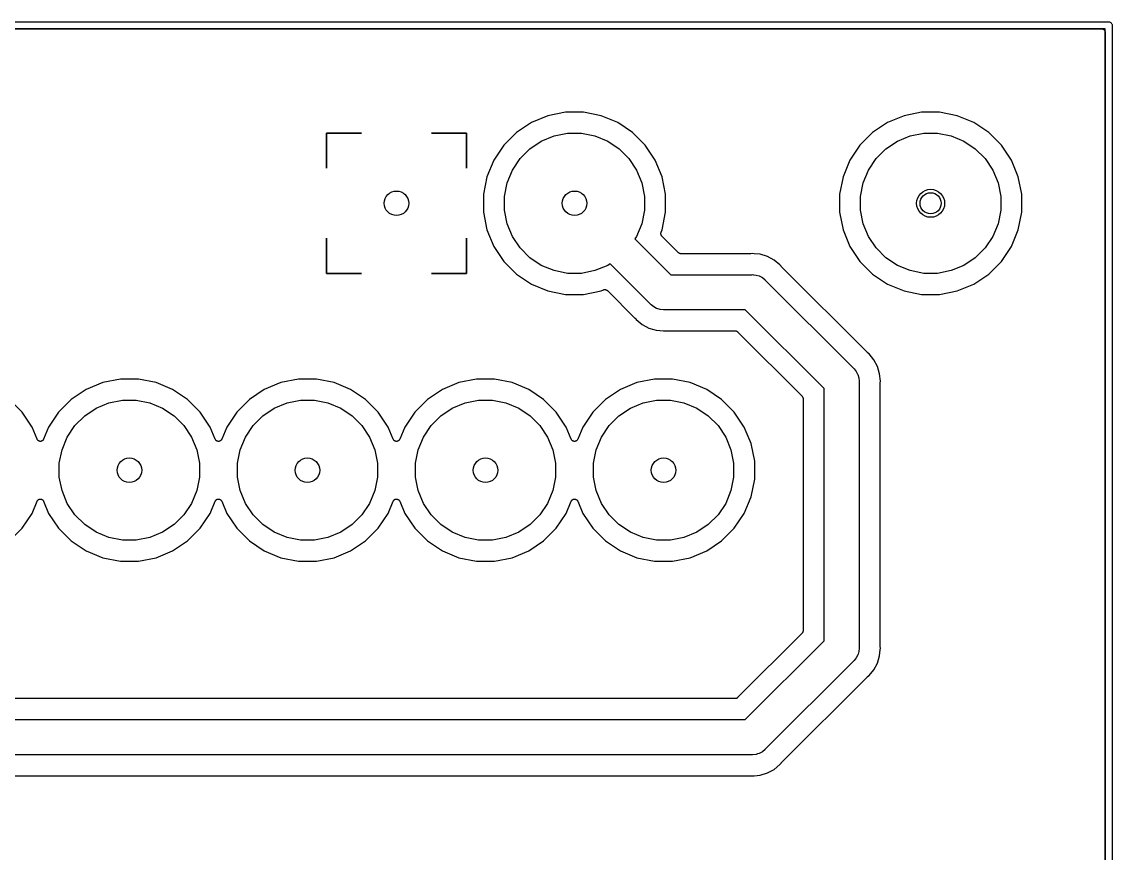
# Model space of a CAD drawing. Extents: x 4.15 to 7.3, y -3.55 to -2.25.
# Drawn here: x 6.69 to 7.302, y -2.715 to -2.248 of the extents above; entities that cross this region are included whole.
import ezdxf

# ---------------------------------------------------------------- set-up
doc = ezdxf.new("R2010")
doc.units = 0
doc.header["$MEASUREMENT"] = 0
doc.layers.add('BLACK', color=7, linetype='CONTINUOUS')

msp = doc.modelspace()

# ---------------------------------------------------------------- linework, layer by layer
at = {"layer": 'BLACK', "linetype": 'CONTINUOUS'}
for p, q in [((4.1501, -2.24803), (7.2999, -2.24803)), ((7.29803, -2.25197), (4.15197, -2.25197)), ((4.15394, -2.25197), (7.29606, -2.25197)), ((7.29606, -2.25197), (7.29608, -2.25197)), ((7.29608, -2.25197), (7.29608, -2.25197)), ((7.29608, -2.25197), (7.29608, -2.25197)), ((7.29608, -2.25197), (7.29609, -2.25197)), ((7.29609, -2.25197), (7.29627, -2.25199)), ((7.29627, -2.25199), (7.29646, -2.25201)), ((7.29646, -2.25201), (7.29647, -2.25201)), ((7.29647, -2.25201), (7.29647, -2.25201)), ((7.29647, -2.25201), (7.29665, -2.25207)), ((7.29665, -2.25207), (7.29683, -2.25212)), ((7.29683, -2.25212), (7.29683, -2.25213)), ((7.29683, -2.25213), (7.29684, -2.25213)), ((7.29684, -2.25213), (7.297, -2.25222)), ((7.297, -2.25222), (7.29716, -2.25231)), ((7.29716, -2.25231), (7.29717, -2.25231)), ((7.29717, -2.25231), (7.29718, -2.25231)), ((7.29718, -2.25231), (7.29732, -2.25243)), ((7.29732, -2.25243), (7.29746, -2.25255)), ((7.29746, -2.25255), (7.29746, -2.25256)), ((7.29746, -2.25256), (7.29747, -2.25256)), ((7.29747, -2.25256), (7.29758, -2.2527)), ((7.29758, -2.2527), (7.2977, -2.25285)), ((7.2977, -2.25285), (7.29771, -2.25285)), ((7.29771, -2.25285), (7.29771, -2.25286)), ((7.29771, -2.25286), (7.2978, -2.25302)), ((7.2978, -2.25302), (7.29788, -2.25319)), ((7.29788, -2.25319), (7.29788, -2.25319)), ((7.29788, -2.25319), (7.29789, -2.2532)), ((7.29789, -2.2532), (7.29794, -2.25338)), ((7.29794, -2.25338), (7.29799, -2.25355)), ((7.29799, -2.25355), (7.29799, -2.25356)), ((7.29799, -2.25356), (7.298, -2.25357)), ((7.298, -2.25357), (7.29801, -2.25375)), ((7.29803, -3.54803), (7.29803, -2.25197)), ((7.2999, -2.24803), (7.3, -2.24802)), ((7.3, -2.24802), (7.3001, -2.24803)), ((7.3001, -2.24803), (7.30039, -2.24806)), ((7.30039, -2.24806), (7.30076, -2.24817)), ((7.30076, -2.24817), (7.3011, -2.24836)), ((7.3011, -2.24836), (7.3014, -2.2486)), ((7.3014, -2.2486), (7.30164, -2.2489)), ((7.30164, -2.2489), (7.30183, -2.24924)), ((7.30183, -2.24924), (7.30194, -2.24961)), ((7.30194, -2.24961), (7.30198, -2.25)), ((7.30198, -2.25), (7.30197, -2.2501)), ((7.30197, -2.2501), (7.30197, -3.5499)), ((7.29801, -2.25375), (7.29803, -2.25394)), ((7.29803, -2.25394), (7.29803, -3.54606)), ((6.98507, -2.30079), (6.97576, -2.30464)), ((6.99496, -2.29882), (6.98507, -2.30079)), ((7.00504, -2.29882), (6.99496, -2.29882)), ((7.01493, -2.30079), (7.00504, -2.29882)), ((7.02424, -2.30464), (7.01493, -2.30079)), ((7.18507, -2.30079), (7.17576, -2.30464)), ((7.19496, -2.29882), (7.18507, -2.30079)), ((7.20504, -2.29882), (7.19496, -2.29882)), ((7.21493, -2.30079), (7.20504, -2.29882)), ((7.22424, -2.30464), (7.21493, -2.30079)), ((6.97576, -2.30464), (6.96737, -2.31025)), ((7.03263, -2.31025), (7.02424, -2.30464)), ((7.17576, -2.30464), (7.16737, -2.31025)), ((7.23263, -2.31025), (7.22424, -2.30464)), ((6.86063, -2.31063), (6.86062, -2.31073)), ((6.86062, -2.31073), (6.86063, -2.33031)), ((6.86073, -2.31062), (6.86063, -2.31063)), ((6.86063, -2.31063), (6.86063, -2.31063)), ((6.86063, -2.31063), (6.86063, -2.31063)), ((6.86063, -2.31063), (6.86063, -2.31063)), ((6.86063, -2.33031), (6.86063, -2.31063)), ((6.86063, -2.31063), (6.88031, -2.31063)), ((6.88031, -2.31063), (6.86073, -2.31062)), ((6.88031, -2.31063), (6.88031, -2.31063)), ((6.93927, -2.31062), (6.91969, -2.31063)), ((6.91969, -2.31063), (6.91969, -2.31063)), ((6.91969, -2.31063), (6.93937, -2.31063)), ((6.93937, -2.31063), (6.93927, -2.31062)), ((6.93937, -2.31063), (6.93937, -2.33031)), ((6.93938, -2.31073), (6.93937, -2.31063)), ((6.93937, -2.31063), (6.93937, -2.31063)), ((6.93937, -2.31063), (6.93937, -2.31063)), ((6.93937, -2.33031), (6.93938, -2.31073)), ((6.96737, -2.31025), (6.96025, -2.31737)), ((6.98135, -2.31511), (6.98852, -2.31214)), ((6.98852, -2.31214), (6.99612, -2.31063)), ((6.99612, -2.31063), (7.00388, -2.31063)), ((7.00388, -2.31063), (7.01148, -2.31214)), ((7.01148, -2.31214), (7.01865, -2.31511)), ((7.03975, -2.31737), (7.03263, -2.31025)), ((7.16737, -2.31025), (7.16025, -2.31737)), ((7.18135, -2.31511), (7.18852, -2.31214)), ((7.18852, -2.31214), (7.19612, -2.31063)), ((7.19612, -2.31063), (7.20388, -2.31063)), ((7.20388, -2.31063), (7.21148, -2.31214)), ((7.21148, -2.31214), (7.21865, -2.31511)), ((7.23975, -2.31737), (7.23263, -2.31025)), ((6.96025, -2.31737), (6.95464, -2.32576)), ((6.96942, -2.3249), (6.9749, -2.31942)), ((6.9749, -2.31942), (6.98135, -2.31511)), ((7.01865, -2.31511), (7.0251, -2.31942)), ((7.0251, -2.31942), (7.03058, -2.3249)), ((7.04536, -2.32576), (7.03975, -2.31737)), ((7.16025, -2.31737), (7.15464, -2.32576)), ((7.16942, -2.3249), (7.1749, -2.31942)), ((7.1749, -2.31942), (7.18135, -2.31511)), ((7.21865, -2.31511), (7.2251, -2.31942)), ((7.2251, -2.31942), (7.23058, -2.3249)), ((7.24536, -2.32576), (7.23975, -2.31737)), ((6.95464, -2.32576), (6.95079, -2.33507)), ((6.96511, -2.33135), (6.96942, -2.3249)), ((7.03058, -2.3249), (7.03489, -2.33135)), ((7.04921, -2.33507), (7.04536, -2.32576)), ((7.15464, -2.32576), (7.15079, -2.33507)), ((7.16511, -2.33135), (7.16942, -2.3249)), ((7.23058, -2.3249), (7.23489, -2.33135)), ((7.24921, -2.33507), (7.24536, -2.32576)), ((6.86063, -2.33031), (6.86063, -2.33031)), ((6.93937, -2.33031), (6.93937, -2.33031)), ((6.96214, -2.33852), (6.96511, -2.33135)), ((7.03489, -2.33135), (7.03786, -2.33852)), ((7.16214, -2.33852), (7.16511, -2.33135)), ((7.23489, -2.33135), (7.23786, -2.33852)), ((6.95079, -2.33507), (6.94882, -2.34496)), ((6.96063, -2.34612), (6.96214, -2.33852)), ((7.03786, -2.33852), (7.03937, -2.34612)), ((7.05118, -2.34496), (7.04921, -2.33507)), ((7.15079, -2.33507), (7.14882, -2.34496)), ((7.16063, -2.34612), (7.16214, -2.33852)), ((7.23786, -2.33852), (7.23937, -2.34612)), ((7.25118, -2.34496), (7.24921, -2.33507)), ((6.94882, -2.34496), (6.94882, -2.35504)), ((7.05118, -2.35504), (7.05118, -2.34496)), ((7.14882, -2.34496), (7.14882, -2.35504)), ((7.25118, -2.35504), (7.25118, -2.34496)), ((6.96063, -2.35388), (6.96063, -2.34612)), ((7.03937, -2.34612), (7.03937, -2.35388)), ((7.16063, -2.35388), (7.16063, -2.34612)), ((7.23937, -2.34612), (7.23937, -2.35388)), ((6.94882, -2.35504), (6.95079, -2.36493)), ((6.96214, -2.36148), (6.96063, -2.35388)), ((7.03937, -2.35388), (7.03786, -2.36148)), ((7.04921, -2.36493), (7.05118, -2.35504)), ((7.14882, -2.35504), (7.15079, -2.36493)), ((7.16214, -2.36148), (7.16063, -2.35388)), ((7.23937, -2.35388), (7.23786, -2.36148)), ((7.24921, -2.36493), (7.25118, -2.35504)), ((6.96511, -2.36865), (6.96214, -2.36148)), ((7.03786, -2.36148), (7.03489, -2.36865)), ((7.16511, -2.36865), (7.16214, -2.36148)), ((7.23786, -2.36148), (7.23489, -2.36865)), ((6.86063, -2.36969), (6.86062, -2.38927)), ((6.86063, -2.38937), (6.86063, -2.36969)), ((6.86063, -2.36969), (6.86063, -2.36969)), ((6.93937, -2.36969), (6.93937, -2.38937)), ((6.93938, -2.38927), (6.93937, -2.36969)), ((6.93937, -2.36969), (6.93937, -2.36969)), ((6.95079, -2.36493), (6.95464, -2.37424)), ((6.96942, -2.3751), (6.96511, -2.36865)), ((7.03489, -2.36865), (7.03396, -2.37004)), ((7.03396, -2.37004), (7.05408, -2.39016)), ((7.04849, -2.36705), (7.0485, -2.36704)), ((7.04851, -2.36724), (7.04849, -2.36705)), ((7.0485, -2.36704), (7.04851, -2.36686)), ((7.0485, -2.36704), (7.0485, -2.36704)), ((7.04851, -2.36686), (7.04853, -2.36667)), ((7.04853, -2.36742), (7.04851, -2.36724)), ((7.04853, -2.36667), (7.04854, -2.36666)), ((7.04853, -2.36743), (7.04853, -2.36742)), ((7.04853, -2.36744), (7.04853, -2.36743)), ((7.04858, -2.36761), (7.04853, -2.36744)), ((7.04854, -2.36665), (7.04859, -2.36648)), ((7.04854, -2.36666), (7.04854, -2.36665)), ((7.04864, -2.36779), (7.04858, -2.36761)), ((7.04859, -2.36648), (7.04864, -2.3663)), ((7.04864, -2.3663), (7.04921, -2.36493)), ((7.04864, -2.3678), (7.04864, -2.36779)), ((7.04873, -2.36797), (7.04864, -2.3678)), ((7.04864, -2.3678), (7.04864, -2.3678)), ((7.04881, -2.36813), (7.04873, -2.36797)), ((7.04882, -2.36814), (7.04881, -2.36813)), ((7.04894, -2.36829), (7.04882, -2.36814)), ((7.04882, -2.36814), (7.04882, -2.36814)), ((7.04905, -2.36843), (7.04894, -2.36829)), ((7.04906, -2.36844), (7.04905, -2.36843)), ((7.04907, -2.36845), (7.04906, -2.36844)), ((7.04906, -2.36844), (7.04906, -2.36844)), ((7.04906, -2.36844), (7.04906, -2.36844)), ((7.05839, -2.37777), (7.04907, -2.36845)), ((7.15079, -2.36493), (7.15464, -2.37424)), ((7.16942, -2.3751), (7.16511, -2.36865)), ((7.23489, -2.36865), (7.23058, -2.3751)), ((7.24536, -2.37424), (7.24921, -2.36493)), ((6.95464, -2.37424), (6.96025, -2.38263)), ((6.9749, -2.38058), (6.96942, -2.3751)), ((7.15464, -2.37424), (7.16025, -2.38263)), ((7.1749, -2.38058), (7.16942, -2.3751)), ((7.23058, -2.3751), (7.2251, -2.38058)), ((7.23975, -2.38263), (7.24536, -2.37424)), ((6.98135, -2.38489), (6.9749, -2.38058)), ((7.05853, -2.37789), (7.05839, -2.37777)), ((7.05867, -2.378), (7.05853, -2.37789)), ((7.05868, -2.37801), (7.05867, -2.378)), ((7.05869, -2.37801), (7.05868, -2.37801)), ((7.05885, -2.3781), (7.05869, -2.37801)), ((7.05901, -2.37819), (7.05885, -2.3781)), ((7.05902, -2.37819), (7.05901, -2.37819)), ((7.05903, -2.3782), (7.05902, -2.37819)), ((7.0592, -2.37825), (7.05903, -2.3782)), ((7.05938, -2.3783), (7.0592, -2.37825)), ((7.05939, -2.3783), (7.05938, -2.3783)), ((7.0594, -2.37831), (7.05939, -2.3783)), ((7.05958, -2.37833), (7.0594, -2.37831)), ((7.05976, -2.37835), (7.05958, -2.37833)), ((7.05978, -2.37835), (7.05976, -2.37835)), ((7.09884, -2.37835), (7.05978, -2.37835)), ((7.05978, -2.37835), (7.05978, -2.37835)), ((7.05978, -2.37835), (7.05978, -2.37835)), ((7.05978, -2.37835), (7.05978, -2.37835)), ((7.09892, -2.37834), (7.09884, -2.37835)), ((7.09901, -2.37834), (7.09892, -2.37834)), ((7.09903, -2.37834), (7.09901, -2.37834)), ((7.1, -2.37824), (7.09903, -2.37834)), ((7.10097, -2.37834), (7.1, -2.37824)), ((7.10424, -2.37866), (7.10097, -2.37834)), ((7.10833, -2.3799), (7.10424, -2.37866)), ((7.11209, -2.38191), (7.10833, -2.3799)), ((7.11539, -2.38461), (7.11209, -2.38191)), ((7.18135, -2.38489), (7.1749, -2.38058)), ((7.2251, -2.38058), (7.21865, -2.38489)), ((6.96025, -2.38263), (6.96737, -2.38975)), ((6.98852, -2.38786), (6.98135, -2.38489)), ((6.99612, -2.38937), (6.98852, -2.38786)), ((7.01148, -2.38786), (7.00388, -2.38937)), ((7.01865, -2.38489), (7.01148, -2.38786)), ((7.02004, -2.38396), (7.01865, -2.38489)), ((7.0427, -2.40662), (7.02004, -2.38396)), ((7.116, -2.38537), (7.11539, -2.38461)), ((7.11606, -2.38543), (7.116, -2.38537)), ((7.11611, -2.38549), (7.11606, -2.38543)), ((7.11613, -2.38551), (7.11611, -2.38549)), ((7.16449, -2.43387), (7.11613, -2.38551)), ((7.16025, -2.38263), (7.16737, -2.38975)), ((7.18852, -2.38786), (7.18135, -2.38489)), ((7.19612, -2.38937), (7.18852, -2.38786)), ((7.21148, -2.38786), (7.20388, -2.38937)), ((7.21865, -2.38489), (7.21148, -2.38786)), ((7.23263, -2.38975), (7.23975, -2.38263)), ((6.86062, -2.38927), (6.86063, -2.38937)), ((6.86063, -2.38937), (6.86063, -2.38937)), ((6.86063, -2.38937), (6.86063, -2.38937)), ((6.86063, -2.38937), (6.86063, -2.38937)), ((6.86063, -2.38937), (6.86073, -2.38938)), ((6.88031, -2.38937), (6.86063, -2.38937)), ((6.86073, -2.38938), (6.88031, -2.38937)), ((6.88031, -2.38937), (6.88031, -2.38937)), ((6.93937, -2.38937), (6.91969, -2.38937)), ((6.91969, -2.38937), (6.91969, -2.38937)), ((6.91969, -2.38937), (6.93927, -2.38938)), ((6.93927, -2.38938), (6.93937, -2.38937)), ((6.93937, -2.38937), (6.93938, -2.38927)), ((6.93937, -2.38937), (6.93937, -2.38937)), ((6.93937, -2.38937), (6.93937, -2.38937)), ((6.93937, -2.38937), (6.93937, -2.38937)), ((6.93937, -2.38937), (6.93937, -2.38937)), ((6.96737, -2.38975), (6.97576, -2.39536)), ((7.00388, -2.38937), (6.99612, -2.38937)), ((7.05408, -2.39016), (7.09952, -2.39016)), ((7.09952, -2.39016), (7.1, -2.39011)), ((7.1, -2.39011), (7.10048, -2.39016)), ((7.10048, -2.39016), (7.10193, -2.3903)), ((7.10193, -2.3903), (7.10378, -2.39086)), ((7.10378, -2.39086), (7.10549, -2.39178)), ((7.10549, -2.39178), (7.10699, -2.39301)), ((7.10699, -2.39301), (7.1073, -2.39338)), ((7.1073, -2.39338), (7.15662, -2.4427)), ((7.16737, -2.38975), (7.17576, -2.39536)), ((7.20388, -2.38937), (7.19612, -2.38937)), ((7.22424, -2.39536), (7.23263, -2.38975)), ((6.97576, -2.39536), (6.98507, -2.39921)), ((6.98507, -2.39921), (6.99496, -2.40118)), ((7.00504, -2.40118), (7.01493, -2.39921)), ((7.01493, -2.39921), (7.0163, -2.39864)), ((7.0163, -2.39864), (7.01631, -2.39864)), ((7.01631, -2.39864), (7.01633, -2.39863)), ((7.01631, -2.39864), (7.01631, -2.39864)), ((7.01631, -2.39864), (7.01631, -2.39864)), ((7.01633, -2.39863), (7.0165, -2.39858)), ((7.0165, -2.39858), (7.01668, -2.39853)), ((7.01668, -2.39853), (7.01669, -2.39853)), ((7.01669, -2.39853), (7.0167, -2.39853)), ((7.0167, -2.39853), (7.01688, -2.39851)), ((7.01688, -2.39851), (7.01706, -2.3985)), ((7.01706, -2.3985), (7.01707, -2.3985)), ((7.01707, -2.3985), (7.01708, -2.3985)), ((7.01708, -2.3985), (7.01726, -2.39852)), ((7.01726, -2.39852), (7.01745, -2.39853)), ((7.01745, -2.39853), (7.01745, -2.39854)), ((7.01745, -2.39854), (7.01746, -2.39854)), ((7.01746, -2.39854), (7.01764, -2.39859)), ((7.01764, -2.39859), (7.01781, -2.39865)), ((7.01781, -2.39865), (7.01782, -2.39865)), ((7.01782, -2.39865), (7.01783, -2.39865)), ((7.01783, -2.39865), (7.01799, -2.39874)), ((7.01799, -2.39874), (7.01815, -2.39883)), ((7.01815, -2.39883), (7.01816, -2.39883)), ((7.01816, -2.39883), (7.01817, -2.39884)), ((7.01817, -2.39884), (7.01831, -2.39895)), ((7.01831, -2.39895), (7.01845, -2.39907)), ((7.01845, -2.39907), (7.03387, -2.41449)), ((7.17576, -2.39536), (7.18507, -2.39921)), ((7.18507, -2.39921), (7.19496, -2.40118)), ((7.20504, -2.40118), (7.21493, -2.39921)), ((7.21493, -2.39921), (7.22424, -2.39536)), ((6.99496, -2.40118), (7.00504, -2.40118)), ((7.04301, -2.40699), (7.0427, -2.40662)), ((7.19496, -2.40118), (7.20504, -2.40118)), ((7.04451, -2.40822), (7.04301, -2.40699)), ((7.04604, -2.40905), (7.04451, -2.40822)), ((7.04622, -2.40914), (7.04604, -2.40905)), ((7.04807, -2.4097), (7.04622, -2.40914)), ((7.05, -2.40989), (7.04807, -2.4097)), ((7.05048, -2.40984), (7.05, -2.40989)), ((7.09592, -2.40984), (7.05048, -2.40984)), ((7.14016, -2.45408), (7.09592, -2.40984)), ((7.03387, -2.41449), (7.03389, -2.41451)), ((7.03389, -2.41451), (7.03394, -2.41458)), ((7.03394, -2.41458), (7.034, -2.41463)), ((7.034, -2.41463), (7.03461, -2.41539)), ((7.03461, -2.41539), (7.03791, -2.41809)), ((7.03791, -2.41809), (7.04167, -2.4201)), ((7.04167, -2.4201), (7.04459, -2.42099)), ((7.04459, -2.42099), (7.04576, -2.42134)), ((7.04576, -2.42134), (7.05, -2.42176)), ((7.05, -2.42176), (7.05097, -2.42166)), ((7.05097, -2.42166), (7.05099, -2.42166)), ((7.05099, -2.42166), (7.05108, -2.42166)), ((7.05108, -2.42166), (7.05116, -2.42165)), ((7.05116, -2.42165), (7.09022, -2.42165)), ((7.09022, -2.42165), (7.09022, -2.42165)), ((7.09022, -2.42165), (7.09022, -2.42165)), ((7.09022, -2.42165), (7.09022, -2.42165)), ((7.09022, -2.42165), (7.09024, -2.42165)), ((7.09024, -2.42165), (7.09042, -2.42167)), ((7.09042, -2.42167), (7.0906, -2.42169)), ((7.0906, -2.42169), (7.09061, -2.4217)), ((7.09061, -2.4217), (7.09062, -2.4217)), ((7.09062, -2.4217), (7.0908, -2.42175)), ((7.0908, -2.42175), (7.09097, -2.4218)), ((7.09097, -2.4218), (7.09098, -2.42181)), ((7.09098, -2.42181), (7.09099, -2.42181)), ((7.09099, -2.42181), (7.09115, -2.4219)), ((7.09115, -2.4219), (7.09131, -2.42199)), ((7.09131, -2.42199), (7.09132, -2.42199)), ((7.09132, -2.42199), (7.09133, -2.422)), ((7.09133, -2.422), (7.09147, -2.42211)), ((7.09147, -2.42211), (7.09161, -2.42223)), ((7.09161, -2.42223), (7.12777, -2.45839)), ((7.16456, -2.43392), (7.16449, -2.43387)), ((7.16461, -2.43398), (7.16456, -2.43392)), ((7.16463, -2.434), (7.16461, -2.43398)), ((7.16539, -2.43461), (7.16463, -2.434)), ((7.16809, -2.43791), (7.16539, -2.43461)), ((7.15662, -2.4427), (7.15699, -2.44301)), ((7.15699, -2.44301), (7.15822, -2.44451)), ((7.1701, -2.44167), (7.16809, -2.43791)), ((7.17134, -2.44576), (7.1701, -2.44167)), ((6.74496, -2.44882), (6.73507, -2.45079)), ((6.75504, -2.44882), (6.74496, -2.44882)), ((6.76493, -2.45079), (6.75504, -2.44882)), ((6.84496, -2.44882), (6.83507, -2.45079)), ((6.85504, -2.44882), (6.84496, -2.44882)), ((6.86493, -2.45079), (6.85504, -2.44882)), ((6.94496, -2.44882), (6.93507, -2.45079)), ((6.95504, -2.44882), (6.94496, -2.44882)), ((6.96493, -2.45079), (6.95504, -2.44882)), ((7.04496, -2.44882), (7.03507, -2.45079)), ((7.05504, -2.44882), (7.04496, -2.44882)), ((7.06493, -2.45079), (7.05504, -2.44882)), ((7.15822, -2.44451), (7.15899, -2.44594)), ((7.15899, -2.44594), (7.15914, -2.44622)), ((7.15914, -2.44622), (7.1597, -2.44807)), ((7.1597, -2.44807), (7.15989, -2.45)), ((7.17176, -2.45), (7.17134, -2.44576)), ((6.72576, -2.45464), (6.71737, -2.46025)), ((6.73507, -2.45079), (6.72576, -2.45464)), ((6.77424, -2.45464), (6.76493, -2.45079)), ((6.78263, -2.46025), (6.77424, -2.45464)), ((6.82576, -2.45464), (6.81737, -2.46025)), ((6.83507, -2.45079), (6.82576, -2.45464)), ((6.87424, -2.45464), (6.86493, -2.45079)), ((6.88263, -2.46025), (6.87424, -2.45464)), ((6.92576, -2.45464), (6.91737, -2.46025)), ((6.93507, -2.45079), (6.92576, -2.45464)), ((6.97424, -2.45464), (6.96493, -2.45079)), ((6.98263, -2.46025), (6.97424, -2.45464)), ((7.02576, -2.45464), (7.01737, -2.46025)), ((7.03507, -2.45079), (7.02576, -2.45464)), ((7.07424, -2.45464), (7.06493, -2.45079)), ((7.08263, -2.46025), (7.07424, -2.45464)), ((7.14016, -2.54952), (7.14016, -2.45408)), ((7.15989, -2.45), (7.15984, -2.45048)), ((7.15984, -2.45048), (7.15984, -2.59952)), ((7.17165, -2.45113), (7.17166, -2.45105)), ((7.17165, -2.45116), (7.17165, -2.45113)), ((7.17165, -2.59884), (7.17165, -2.45116)), ((7.17166, -2.45097), (7.17176, -2.45)), ((7.17166, -2.45105), (7.17166, -2.45097)), ((6.68975, -2.46737), (6.68263, -2.46025)), ((6.71737, -2.46025), (6.71025, -2.46737)), ((6.73852, -2.46214), (6.74612, -2.46063)), ((6.74612, -2.46063), (6.75388, -2.46063)), ((6.75388, -2.46063), (6.76148, -2.46214)), ((6.78975, -2.46737), (6.78263, -2.46025)), ((6.81737, -2.46025), (6.81025, -2.46737)), ((6.83852, -2.46214), (6.84612, -2.46063)), ((6.84612, -2.46063), (6.85388, -2.46063)), ((6.85388, -2.46063), (6.86148, -2.46214)), ((6.88975, -2.46737), (6.88263, -2.46025)), ((6.91737, -2.46025), (6.91025, -2.46737)), ((6.93852, -2.46214), (6.94612, -2.46063)), ((6.94612, -2.46063), (6.95388, -2.46063)), ((6.95388, -2.46063), (6.96148, -2.46214)), ((6.98975, -2.46737), (6.98263, -2.46025)), ((7.01737, -2.46025), (7.01025, -2.46737)), ((7.03852, -2.46214), (7.04612, -2.46063)), ((7.04612, -2.46063), (7.05388, -2.46063)), ((7.05388, -2.46063), (7.06148, -2.46214)), ((7.08975, -2.46737), (7.08263, -2.46025)), ((7.12777, -2.45839), (7.12777, -2.4584)), ((7.12777, -2.4584), (7.12777, -2.4584)), ((7.12777, -2.4584), (7.12778, -2.4584)), ((7.12778, -2.4584), (7.12779, -2.45841)), ((7.12779, -2.45841), (7.1279, -2.45855)), ((7.1279, -2.45855), (7.12802, -2.4587)), ((7.12802, -2.4587), (7.12802, -2.4587)), ((7.12802, -2.4587), (7.12803, -2.45871)), ((7.12803, -2.45871), (7.12811, -2.45887)), ((7.12811, -2.45887), (7.1282, -2.45903)), ((7.1282, -2.45903), (7.1282, -2.45904)), ((7.1282, -2.45904), (7.12821, -2.45905)), ((7.12821, -2.45905), (7.12826, -2.45923)), ((7.12826, -2.45923), (7.12831, -2.4594)), ((7.12831, -2.4594), (7.12831, -2.45941)), ((7.12831, -2.45941), (7.12831, -2.45942)), ((7.12831, -2.45942), (7.12833, -2.4596)), ((7.12833, -2.4596), (7.12835, -2.45978)), ((7.12835, -2.45978), (7.12835, -2.54884)), ((6.69536, -2.47576), (6.68975, -2.46737)), ((6.71025, -2.46737), (6.70464, -2.47576)), ((6.7249, -2.46942), (6.73135, -2.46511)), ((6.73135, -2.46511), (6.73852, -2.46214)), ((6.76148, -2.46214), (6.76865, -2.46511)), ((6.76865, -2.46511), (6.7751, -2.46942)), ((6.79536, -2.47576), (6.78975, -2.46737)), ((6.81025, -2.46737), (6.80464, -2.47576)), ((6.8249, -2.46942), (6.83135, -2.46511)), ((6.83135, -2.46511), (6.83852, -2.46214)), ((6.86148, -2.46214), (6.86865, -2.46511)), ((6.86865, -2.46511), (6.8751, -2.46942)), ((6.89536, -2.47576), (6.88975, -2.46737)), ((6.91025, -2.46737), (6.90464, -2.47576)), ((6.9249, -2.46942), (6.93135, -2.46511)), ((6.93135, -2.46511), (6.93852, -2.46214)), ((6.96148, -2.46214), (6.96865, -2.46511)), ((6.96865, -2.46511), (6.9751, -2.46942)), ((6.99536, -2.47576), (6.98975, -2.46737)), ((7.01025, -2.46737), (7.00464, -2.47576)), ((7.0249, -2.46942), (7.03135, -2.46511)), ((7.03135, -2.46511), (7.03852, -2.46214)), ((7.06148, -2.46214), (7.06865, -2.46511)), ((7.06865, -2.46511), (7.0751, -2.46942)), ((7.09536, -2.47576), (7.08975, -2.46737)), ((6.71942, -2.4749), (6.7249, -2.46942)), ((6.7751, -2.46942), (6.78058, -2.4749)), ((6.81942, -2.4749), (6.8249, -2.46942)), ((6.8751, -2.46942), (6.88058, -2.4749)), ((6.91942, -2.4749), (6.9249, -2.46942)), ((6.9751, -2.46942), (6.98058, -2.4749)), ((7.01942, -2.4749), (7.0249, -2.46942)), ((7.0751, -2.46942), (7.08058, -2.4749)), ((6.69818, -2.48258), (6.69536, -2.47576)), ((6.70464, -2.47576), (6.70182, -2.48258)), ((6.71511, -2.48135), (6.71942, -2.4749)), ((6.78058, -2.4749), (6.78489, -2.48135)), ((6.79818, -2.48258), (6.79536, -2.47576)), ((6.80464, -2.47576), (6.80182, -2.48258)), ((6.81511, -2.48135), (6.81942, -2.4749)), ((6.88058, -2.4749), (6.88489, -2.48135)), ((6.89818, -2.48258), (6.89536, -2.47576)), ((6.90464, -2.47576), (6.90182, -2.48258)), ((6.91511, -2.48135), (6.91942, -2.4749)), ((6.98058, -2.4749), (6.98489, -2.48135)), ((6.99818, -2.48258), (6.99536, -2.47576)), ((7.00464, -2.47576), (7.00182, -2.48258)), ((7.01511, -2.48135), (7.01942, -2.4749)), ((7.08058, -2.4749), (7.08489, -2.48135)), ((7.09921, -2.48507), (7.09536, -2.47576)), ((6.69827, -2.48274), (6.69818, -2.48258)), ((6.69836, -2.48291), (6.69827, -2.48274)), ((6.69836, -2.48292), (6.69836, -2.48291)), ((6.69836, -2.48291), (6.69836, -2.48291)), ((6.69848, -2.48306), (6.69836, -2.48292)), ((6.6986, -2.48321), (6.69848, -2.48306)), ((6.69861, -2.48321), (6.6986, -2.48321)), ((6.6986, -2.48321), (6.6986, -2.48321)), ((6.69876, -2.48334), (6.69861, -2.48321)), ((6.6989, -2.48345), (6.69876, -2.48334)), ((6.6989, -2.48346), (6.6989, -2.48345)), ((6.69907, -2.48355), (6.6989, -2.48346)), ((6.6989, -2.48346), (6.6989, -2.48346)), ((6.69923, -2.48364), (6.69907, -2.48355)), ((6.69924, -2.48364), (6.69923, -2.48364)), ((6.69942, -2.4837), (6.69924, -2.48364)), ((6.69924, -2.48364), (6.69924, -2.48364)), ((6.6996, -2.48375), (6.69942, -2.4837)), ((6.69961, -2.48375), (6.6996, -2.48375)), ((6.6996, -2.48375), (6.6996, -2.48375)), ((6.69979, -2.48377), (6.69961, -2.48375)), ((6.69998, -2.48379), (6.69979, -2.48377)), ((6.69999, -2.48379), (6.69998, -2.48379)), ((6.70018, -2.48377), (6.69999, -2.48379)), ((6.69999, -2.48379), (6.69999, -2.48379)), ((6.70037, -2.48376), (6.70018, -2.48377)), ((6.70055, -2.4837), (6.70037, -2.48376)), ((6.70037, -2.48376), (6.70037, -2.48376)), ((6.70037, -2.48376), (6.70037, -2.48376)), ((6.70073, -2.48365), (6.70055, -2.4837)), ((6.70074, -2.48365), (6.70073, -2.48365)), ((6.7009, -2.48356), (6.70074, -2.48365)), ((6.70074, -2.48365), (6.70074, -2.48365)), ((6.70108, -2.48347), (6.7009, -2.48356)), ((6.70122, -2.48336), (6.70108, -2.48347)), ((6.70108, -2.48347), (6.70108, -2.48347)), ((6.70108, -2.48347), (6.70108, -2.48347)), ((6.70137, -2.48323), (6.70122, -2.48336)), ((6.70138, -2.48323), (6.70137, -2.48323)), ((6.7015, -2.48309), (6.70138, -2.48323)), ((6.70138, -2.48323), (6.70138, -2.48323)), ((6.70162, -2.48294), (6.7015, -2.48309)), ((6.70163, -2.48293), (6.70162, -2.48294)), ((6.70162, -2.48294), (6.70162, -2.48294)), ((6.70172, -2.48277), (6.70163, -2.48293)), ((6.70181, -2.4826), (6.70172, -2.48277)), ((6.70182, -2.48258), (6.70181, -2.4826)), ((6.70181, -2.4826), (6.70181, -2.4826)), ((6.70181, -2.4826), (6.70181, -2.4826)), ((6.70181, -2.4826), (6.70181, -2.4826)), ((6.71214, -2.48852), (6.71511, -2.48135)), ((6.78489, -2.48135), (6.78786, -2.48852)), ((6.79827, -2.48274), (6.79818, -2.48258)), ((6.79836, -2.48291), (6.79827, -2.48274)), ((6.79836, -2.48292), (6.79836, -2.48291)), ((6.79836, -2.48291), (6.79836, -2.48291)), ((6.79848, -2.48306), (6.79836, -2.48292)), ((6.7986, -2.48321), (6.79848, -2.48306)), ((6.79861, -2.48321), (6.7986, -2.48321)), ((6.7986, -2.48321), (6.7986, -2.48321)), ((6.79876, -2.48334), (6.79861, -2.48321)), ((6.7989, -2.48345), (6.79876, -2.48334)), ((6.7989, -2.48346), (6.7989, -2.48345)), ((6.79907, -2.48355), (6.7989, -2.48346)), ((6.7989, -2.48346), (6.7989, -2.48346)), ((6.79923, -2.48364), (6.79907, -2.48355)), ((6.79924, -2.48364), (6.79923, -2.48364)), ((6.79943, -2.4837), (6.79924, -2.48364)), ((6.79924, -2.48364), (6.79924, -2.48364)), ((6.7996, -2.48375), (6.79943, -2.4837)), ((6.79961, -2.48375), (6.7996, -2.48375)), ((6.7996, -2.48375), (6.7996, -2.48375)), ((6.79979, -2.48377), (6.79961, -2.48375)), ((6.79998, -2.48379), (6.79979, -2.48377)), ((6.79999, -2.48379), (6.79998, -2.48379)), ((6.80018, -2.48377), (6.79999, -2.48379)), ((6.79999, -2.48379), (6.79999, -2.48379)), ((6.80037, -2.48376), (6.80018, -2.48377)), ((6.80055, -2.4837), (6.80037, -2.48376)), ((6.80037, -2.48376), (6.80037, -2.48376)), ((6.80037, -2.48376), (6.80037, -2.48376)), ((6.80073, -2.48365), (6.80055, -2.4837)), ((6.80074, -2.48365), (6.80073, -2.48365)), ((6.8009, -2.48356), (6.80074, -2.48365)), ((6.80074, -2.48365), (6.80074, -2.48365)), ((6.80108, -2.48347), (6.8009, -2.48356)), ((6.80122, -2.48336), (6.80108, -2.48347)), ((6.80108, -2.48347), (6.80108, -2.48347)), ((6.80108, -2.48347), (6.80108, -2.48347)), ((6.80137, -2.48323), (6.80122, -2.48336)), ((6.80138, -2.48323), (6.80137, -2.48323)), ((6.8015, -2.48309), (6.80138, -2.48323)), ((6.80138, -2.48323), (6.80138, -2.48323)), ((6.80162, -2.48294), (6.8015, -2.48309)), ((6.80163, -2.48293), (6.80162, -2.48294)), ((6.80162, -2.48294), (6.80162, -2.48294)), ((6.80172, -2.48277), (6.80163, -2.48293)), ((6.80181, -2.4826), (6.80172, -2.48277)), ((6.80182, -2.48258), (6.80181, -2.4826)), ((6.80181, -2.4826), (6.80181, -2.4826)), ((6.80181, -2.4826), (6.80181, -2.4826)), ((6.80181, -2.4826), (6.80181, -2.4826)), ((6.81214, -2.48852), (6.81511, -2.48135)), ((6.88489, -2.48135), (6.88786, -2.48852)), ((6.89827, -2.48274), (6.89818, -2.48258)), ((6.89836, -2.48291), (6.89827, -2.48274)), ((6.89836, -2.48292), (6.89836, -2.48291)), ((6.89836, -2.48291), (6.89836, -2.48291)), ((6.89848, -2.48306), (6.89836, -2.48292)), ((6.8986, -2.48321), (6.89848, -2.48306)), ((6.89861, -2.48321), (6.8986, -2.48321)), ((6.8986, -2.48321), (6.8986, -2.48321)), ((6.89876, -2.48334), (6.89861, -2.48321)), ((6.8989, -2.48345), (6.89876, -2.48334)), ((6.8989, -2.48346), (6.8989, -2.48345)), ((6.89907, -2.48355), (6.8989, -2.48346)), ((6.8989, -2.48346), (6.8989, -2.48346)), ((6.89923, -2.48364), (6.89907, -2.48355)), ((6.89924, -2.48364), (6.89923, -2.48364)), ((6.89942, -2.4837), (6.89924, -2.48364)), ((6.89924, -2.48364), (6.89924, -2.48364)), ((6.8996, -2.48375), (6.89942, -2.4837)), ((6.89961, -2.48375), (6.8996, -2.48375)), ((6.8996, -2.48375), (6.8996, -2.48375)), ((6.89979, -2.48377), (6.89961, -2.48375)), ((6.89998, -2.48379), (6.89979, -2.48377)), ((6.89999, -2.48379), (6.89998, -2.48379)), ((6.90018, -2.48377), (6.89999, -2.48379)), ((6.89999, -2.48379), (6.89999, -2.48379)), ((6.90037, -2.48376), (6.90018, -2.48377)), ((6.90055, -2.4837), (6.90037, -2.48376)), ((6.90037, -2.48376), (6.90037, -2.48376)), ((6.90037, -2.48376), (6.90037, -2.48376)), ((6.90073, -2.48365), (6.90055, -2.4837)), ((6.90074, -2.48365), (6.90073, -2.48365)), ((6.9009, -2.48356), (6.90074, -2.48365)), ((6.90074, -2.48365), (6.90074, -2.48365)), ((6.90108, -2.48347), (6.9009, -2.48356)), ((6.90122, -2.48336), (6.90108, -2.48347)), ((6.90108, -2.48347), (6.90108, -2.48347)), ((6.90108, -2.48347), (6.90108, -2.48347)), ((6.90137, -2.48323), (6.90122, -2.48336)), ((6.90138, -2.48323), (6.90137, -2.48323)), ((6.9015, -2.48309), (6.90138, -2.48323)), ((6.90138, -2.48323), (6.90138, -2.48323)), ((6.90162, -2.48294), (6.9015, -2.48309)), ((6.90163, -2.48293), (6.90162, -2.48294)), ((6.90162, -2.48294), (6.90162, -2.48294)), ((6.90172, -2.48277), (6.90163, -2.48293)), ((6.90181, -2.4826), (6.90172, -2.48277)), ((6.90182, -2.48258), (6.90181, -2.4826)), ((6.90181, -2.4826), (6.90181, -2.4826)), ((6.90181, -2.4826), (6.90181, -2.4826)), ((6.90181, -2.4826), (6.90181, -2.4826)), ((6.91214, -2.48852), (6.91511, -2.48135)), ((6.98489, -2.48135), (6.98786, -2.48852)), ((6.99827, -2.48274), (6.99818, -2.48258)), ((6.99836, -2.48291), (6.99827, -2.48274)), ((6.99836, -2.48292), (6.99836, -2.48291)), ((6.99836, -2.48291), (6.99836, -2.48291)), ((6.99848, -2.48306), (6.99836, -2.48292)), ((6.9986, -2.48321), (6.99848, -2.48306)), ((6.99861, -2.48321), (6.9986, -2.48321)), ((6.9986, -2.48321), (6.9986, -2.48321)), ((6.99876, -2.48334), (6.99861, -2.48321)), ((6.9989, -2.48345), (6.99876, -2.48334)), ((6.9989, -2.48346), (6.9989, -2.48345)), ((6.99907, -2.48355), (6.9989, -2.48346)), ((6.9989, -2.48346), (6.9989, -2.48346)), ((6.99923, -2.48364), (6.99907, -2.48355)), ((6.99924, -2.48364), (6.99923, -2.48364)), ((6.99942, -2.4837), (6.99924, -2.48364)), ((6.99924, -2.48364), (6.99924, -2.48364)), ((6.9996, -2.48375), (6.99942, -2.4837)), ((6.99961, -2.48375), (6.9996, -2.48375)), ((6.9996, -2.48375), (6.9996, -2.48375)), ((6.99979, -2.48377), (6.99961, -2.48375)), ((6.99998, -2.48379), (6.99979, -2.48377)), ((6.99999, -2.48379), (6.99998, -2.48379)), ((7.00018, -2.48377), (6.99999, -2.48379)), ((6.99999, -2.48379), (6.99999, -2.48379)), ((7.00037, -2.48376), (7.00018, -2.48377)), ((7.00055, -2.4837), (7.00037, -2.48376)), ((7.00037, -2.48376), (7.00037, -2.48376)), ((7.00037, -2.48376), (7.00037, -2.48376)), ((7.00073, -2.48365), (7.00055, -2.4837)), ((7.00074, -2.48365), (7.00073, -2.48365)), ((7.0009, -2.48356), (7.00074, -2.48365)), ((7.00074, -2.48365), (7.00074, -2.48365)), ((7.00108, -2.48347), (7.0009, -2.48356)), ((7.00122, -2.48336), (7.00108, -2.48347)), ((7.00108, -2.48347), (7.00108, -2.48347)), ((7.00108, -2.48347), (7.00108, -2.48347)), ((7.00137, -2.48323), (7.00122, -2.48336)), ((7.00138, -2.48323), (7.00137, -2.48323)), ((7.0015, -2.48309), (7.00138, -2.48323)), ((7.00138, -2.48323), (7.00138, -2.48323)), ((7.00162, -2.48294), (7.0015, -2.48309)), ((7.00163, -2.48293), (7.00162, -2.48294)), ((7.00162, -2.48294), (7.00162, -2.48294)), ((7.00172, -2.48277), (7.00163, -2.48293)), ((7.00181, -2.4826), (7.00172, -2.48277)), ((7.00182, -2.48258), (7.00181, -2.4826)), ((7.00181, -2.4826), (7.00181, -2.4826)), ((7.00181, -2.4826), (7.00181, -2.4826)), ((7.00181, -2.4826), (7.00181, -2.4826)), ((7.01214, -2.48852), (7.01511, -2.48135)), ((7.08489, -2.48135), (7.08786, -2.48852)), ((7.10118, -2.49496), (7.09921, -2.48507)), ((6.71063, -2.49612), (6.71214, -2.48852)), ((6.78786, -2.48852), (6.78937, -2.49612)), ((6.81063, -2.49612), (6.81214, -2.48852)), ((6.88786, -2.48852), (6.88937, -2.49612)), ((6.91063, -2.49612), (6.91214, -2.48852)), ((6.98786, -2.48852), (6.98937, -2.49612)), ((7.01063, -2.49612), (7.01214, -2.48852)), ((7.08786, -2.48852), (7.08937, -2.49612)), ((6.71063, -2.50388), (6.71063, -2.49612)), ((6.78937, -2.49612), (6.78937, -2.50388)), ((6.81063, -2.50388), (6.81063, -2.49612)), ((6.88937, -2.49612), (6.88937, -2.50388)), ((6.91063, -2.50388), (6.91063, -2.49612)), ((6.98937, -2.49612), (6.98937, -2.50388)), ((7.01063, -2.50388), (7.01063, -2.49612)), ((7.08937, -2.49612), (7.08937, -2.50388)), ((7.10118, -2.50504), (7.10118, -2.49496)), ((6.71214, -2.51148), (6.71063, -2.50388)), ((6.78937, -2.50388), (6.78786, -2.51148)), ((6.81214, -2.51148), (6.81063, -2.50388)), ((6.88937, -2.50388), (6.88786, -2.51148)), ((6.91214, -2.51148), (6.91063, -2.50388)), ((6.98937, -2.50388), (6.98786, -2.51148)), ((7.01214, -2.51148), (7.01063, -2.50388)), ((7.08937, -2.50388), (7.08786, -2.51148)), ((7.09921, -2.51493), (7.10118, -2.50504)), ((6.69838, -2.51706), (6.69851, -2.51691)), ((6.69851, -2.51691), (6.69862, -2.51677)), ((6.69862, -2.51677), (6.69862, -2.51677)), ((6.69862, -2.51677), (6.69863, -2.51677)), ((6.69863, -2.51677), (6.69878, -2.51664)), ((6.69878, -2.51664), (6.69892, -2.51653)), ((6.69892, -2.51653), (6.69909, -2.51644)), ((6.69892, -2.51653), (6.69892, -2.51653)), ((6.69892, -2.51653), (6.69892, -2.51653)), ((6.69909, -2.51644), (6.69926, -2.51635)), ((6.69926, -2.51635), (6.69926, -2.51635)), ((6.69926, -2.51635), (6.69927, -2.51635)), ((6.69927, -2.51635), (6.69944, -2.5163)), ((6.69944, -2.5163), (6.69963, -2.51624)), ((6.69963, -2.51624), (6.69982, -2.51623)), ((6.69963, -2.51624), (6.69963, -2.51624)), ((6.69963, -2.51624), (6.69963, -2.51624)), ((6.69982, -2.51623), (6.70001, -2.51621)), ((6.70001, -2.51621), (6.70001, -2.51621)), ((6.70001, -2.51621), (6.70002, -2.51621)), ((6.70002, -2.51621), (6.70021, -2.51623)), ((6.70021, -2.51623), (6.70039, -2.51625)), ((6.70039, -2.51625), (6.7004, -2.51625)), ((6.7004, -2.51625), (6.7004, -2.51625)), ((6.7004, -2.51625), (6.70057, -2.5163)), ((6.70057, -2.5163), (6.70076, -2.51636)), ((6.70076, -2.51636), (6.70076, -2.51636)), ((6.70076, -2.51636), (6.70077, -2.51636)), ((6.70077, -2.51636), (6.70093, -2.51645)), ((6.70093, -2.51645), (6.7011, -2.51654)), ((6.7011, -2.51654), (6.7011, -2.51654)), ((6.7011, -2.51654), (6.7011, -2.51655)), ((6.7011, -2.51655), (6.70124, -2.51666)), ((6.70124, -2.51666), (6.70139, -2.51679)), ((6.70139, -2.51679), (6.7014, -2.51679)), ((6.7014, -2.51679), (6.7014, -2.51679)), ((6.7014, -2.51679), (6.70152, -2.51693)), ((6.70152, -2.51693), (6.70164, -2.51708)), ((6.71511, -2.51865), (6.71214, -2.51148)), ((6.78786, -2.51148), (6.78489, -2.51865)), ((6.79838, -2.51706), (6.79851, -2.51691)), ((6.79851, -2.51691), (6.79862, -2.51677)), ((6.79862, -2.51677), (6.79862, -2.51677)), ((6.79862, -2.51677), (6.79863, -2.51677)), ((6.79863, -2.51677), (6.79878, -2.51664)), ((6.79878, -2.51664), (6.79892, -2.51653)), ((6.79892, -2.51653), (6.79909, -2.51644)), ((6.79892, -2.51653), (6.79892, -2.51653)), ((6.79892, -2.51653), (6.79892, -2.51653)), ((6.79909, -2.51644), (6.79926, -2.51635)), ((6.79926, -2.51635), (6.79926, -2.51635)), ((6.79926, -2.51635), (6.79927, -2.51635)), ((6.79927, -2.51635), (6.79944, -2.5163)), ((6.79944, -2.5163), (6.79963, -2.51624)), ((6.79963, -2.51624), (6.79982, -2.51623)), ((6.79963, -2.51624), (6.79963, -2.51624)), ((6.79963, -2.51624), (6.79963, -2.51624)), ((6.79982, -2.51623), (6.80001, -2.51621)), ((6.80001, -2.51621), (6.80001, -2.51621)), ((6.80001, -2.51621), (6.80002, -2.51621)), ((6.80002, -2.51621), (6.80021, -2.51623)), ((6.80021, -2.51623), (6.80039, -2.51625)), ((6.80039, -2.51625), (6.8004, -2.51625)), ((6.8004, -2.51625), (6.8004, -2.51625)), ((6.8004, -2.51625), (6.80058, -2.5163)), ((6.80058, -2.5163), (6.80076, -2.51636)), ((6.80076, -2.51636), (6.80076, -2.51636)), ((6.80076, -2.51636), (6.80077, -2.51636)), ((6.80077, -2.51636), (6.80093, -2.51645)), ((6.80093, -2.51645), (6.8011, -2.51654)), ((6.8011, -2.51654), (6.8011, -2.51654)), ((6.8011, -2.51654), (6.8011, -2.51655)), ((6.8011, -2.51655), (6.80124, -2.51666)), ((6.80124, -2.51666), (6.80139, -2.51679)), ((6.80139, -2.51679), (6.8014, -2.51679)), ((6.8014, -2.51679), (6.8014, -2.51679)), ((6.8014, -2.51679), (6.80152, -2.51693)), ((6.80152, -2.51693), (6.80164, -2.51708)), ((6.81511, -2.51865), (6.81214, -2.51148)), ((6.88786, -2.51148), (6.88489, -2.51865)), ((6.89838, -2.51706), (6.89851, -2.51691)), ((6.89851, -2.51691), (6.89862, -2.51677)), ((6.89862, -2.51677), (6.89862, -2.51677)), ((6.89862, -2.51677), (6.89863, -2.51677)), ((6.89863, -2.51677), (6.89878, -2.51664)), ((6.89878, -2.51664), (6.89892, -2.51653)), ((6.89892, -2.51653), (6.89909, -2.51644)), ((6.89892, -2.51653), (6.89892, -2.51653)), ((6.89892, -2.51653), (6.89892, -2.51653)), ((6.89909, -2.51644), (6.89926, -2.51635)), ((6.89926, -2.51635), (6.89926, -2.51635)), ((6.89926, -2.51635), (6.89927, -2.51635)), ((6.89927, -2.51635), (6.89944, -2.5163)), ((6.89944, -2.5163), (6.89963, -2.51624)), ((6.89963, -2.51624), (6.89982, -2.51623)), ((6.89963, -2.51624), (6.89963, -2.51624)), ((6.89963, -2.51624), (6.89963, -2.51624)), ((6.89982, -2.51623), (6.90001, -2.51621)), ((6.90001, -2.51621), (6.90001, -2.51621)), ((6.90001, -2.51621), (6.90002, -2.51621)), ((6.90002, -2.51621), (6.90021, -2.51623)), ((6.90021, -2.51623), (6.90039, -2.51625)), ((6.90039, -2.51625), (6.9004, -2.51625)), ((6.9004, -2.51625), (6.9004, -2.51625)), ((6.9004, -2.51625), (6.90057, -2.5163)), ((6.90057, -2.5163), (6.90076, -2.51636)), ((6.90076, -2.51636), (6.90076, -2.51636)), ((6.90076, -2.51636), (6.90077, -2.51636)), ((6.90077, -2.51636), (6.90093, -2.51645)), ((6.90093, -2.51645), (6.9011, -2.51654)), ((6.9011, -2.51654), (6.9011, -2.51654)), ((6.9011, -2.51654), (6.9011, -2.51655)), ((6.9011, -2.51655), (6.90124, -2.51666)), ((6.90124, -2.51666), (6.90139, -2.51679)), ((6.90139, -2.51679), (6.9014, -2.51679)), ((6.9014, -2.51679), (6.9014, -2.51679)), ((6.9014, -2.51679), (6.90152, -2.51693)), ((6.90152, -2.51693), (6.90164, -2.51708)), ((6.91511, -2.51865), (6.91214, -2.51148)), ((6.98786, -2.51148), (6.98489, -2.51865)), ((6.99838, -2.51706), (6.99851, -2.51691)), ((6.99851, -2.51691), (6.99862, -2.51677)), ((6.99862, -2.51677), (6.99862, -2.51677)), ((6.99862, -2.51677), (6.99863, -2.51677)), ((6.99863, -2.51677), (6.99878, -2.51664)), ((6.99878, -2.51664), (6.99892, -2.51653)), ((6.99892, -2.51653), (6.99909, -2.51644)), ((6.99892, -2.51653), (6.99892, -2.51653)), ((6.99892, -2.51653), (6.99892, -2.51653)), ((6.99909, -2.51644), (6.99926, -2.51635)), ((6.99926, -2.51635), (6.99926, -2.51635)), ((6.99926, -2.51635), (6.99927, -2.51635)), ((6.99927, -2.51635), (6.99944, -2.5163)), ((6.99944, -2.5163), (6.99963, -2.51624)), ((6.99963, -2.51624), (6.99982, -2.51623)), ((6.99963, -2.51624), (6.99963, -2.51624)), ((6.99963, -2.51624), (6.99963, -2.51624)), ((6.99982, -2.51623), (7.00001, -2.51621)), ((7.00001, -2.51621), (7.00001, -2.51621)), ((7.00001, -2.51621), (7.00002, -2.51621)), ((7.00002, -2.51621), (7.00021, -2.51623)), ((7.00021, -2.51623), (7.00039, -2.51625)), ((7.00039, -2.51625), (7.0004, -2.51625)), ((7.0004, -2.51625), (7.0004, -2.51625)), ((7.0004, -2.51625), (7.00057, -2.5163)), ((7.00057, -2.5163), (7.00076, -2.51636)), ((7.00076, -2.51636), (7.00076, -2.51636)), ((7.00076, -2.51636), (7.00077, -2.51636)), ((7.00077, -2.51636), (7.00093, -2.51645)), ((7.00093, -2.51645), (7.0011, -2.51654)), ((7.0011, -2.51654), (7.0011, -2.51654)), ((7.0011, -2.51654), (7.0011, -2.51655)), ((7.0011, -2.51655), (7.00124, -2.51666)), ((7.00124, -2.51666), (7.00139, -2.51679)), ((7.00139, -2.51679), (7.0014, -2.51679)), ((7.0014, -2.51679), (7.0014, -2.51679)), ((7.0014, -2.51679), (7.00152, -2.51693)), ((7.00152, -2.51693), (7.00164, -2.51708)), ((7.01511, -2.51865), (7.01214, -2.51148)), ((7.08786, -2.51148), (7.08489, -2.51865)), ((7.09536, -2.52424), (7.09921, -2.51493)), ((6.69536, -2.52424), (6.69818, -2.51742)), ((6.69818, -2.51742), (6.69819, -2.5174)), ((6.69819, -2.5174), (6.69828, -2.51724)), ((6.69819, -2.5174), (6.69819, -2.5174)), ((6.69819, -2.5174), (6.69819, -2.5174)), ((6.69819, -2.5174), (6.69819, -2.5174)), ((6.69828, -2.51724), (6.69837, -2.51707)), ((6.69837, -2.51707), (6.69838, -2.51706)), ((6.69838, -2.51706), (6.69838, -2.51706)), ((6.70164, -2.51708), (6.70164, -2.51709)), ((6.70164, -2.51709), (6.70164, -2.51709)), ((6.70164, -2.51709), (6.70173, -2.51726)), ((6.70173, -2.51726), (6.70182, -2.51742)), ((6.70182, -2.51742), (6.70464, -2.52424)), ((6.71942, -2.5251), (6.71511, -2.51865)), ((6.78489, -2.51865), (6.78058, -2.5251)), ((6.79536, -2.52424), (6.79818, -2.51742)), ((6.79818, -2.51742), (6.79819, -2.5174)), ((6.79819, -2.5174), (6.79828, -2.51724)), ((6.79819, -2.5174), (6.79819, -2.5174)), ((6.79819, -2.5174), (6.79819, -2.5174)), ((6.79819, -2.5174), (6.79819, -2.5174)), ((6.79828, -2.51724), (6.79837, -2.51707)), ((6.79837, -2.51707), (6.79838, -2.51706)), ((6.79838, -2.51706), (6.79838, -2.51706)), ((6.80164, -2.51708), (6.80164, -2.51709)), ((6.80164, -2.51709), (6.80164, -2.51709)), ((6.80164, -2.51709), (6.80173, -2.51726)), ((6.80173, -2.51726), (6.80182, -2.51742)), ((6.80182, -2.51742), (6.80464, -2.52424)), ((6.81942, -2.5251), (6.81511, -2.51865)), ((6.88489, -2.51865), (6.88058, -2.5251)), ((6.89536, -2.52424), (6.89818, -2.51742)), ((6.89818, -2.51742), (6.89819, -2.5174)), ((6.89819, -2.5174), (6.89828, -2.51724)), ((6.89819, -2.5174), (6.89819, -2.5174)), ((6.89819, -2.5174), (6.89819, -2.5174)), ((6.89819, -2.5174), (6.89819, -2.5174)), ((6.89828, -2.51724), (6.89837, -2.51707)), ((6.89837, -2.51707), (6.89838, -2.51706)), ((6.89838, -2.51706), (6.89838, -2.51706)), ((6.90164, -2.51708), (6.90164, -2.51709)), ((6.90164, -2.51709), (6.90164, -2.51709)), ((6.90164, -2.51709), (6.90173, -2.51726)), ((6.90173, -2.51726), (6.90182, -2.51742)), ((6.90182, -2.51742), (6.90464, -2.52424)), ((6.91942, -2.5251), (6.91511, -2.51865)), ((6.98489, -2.51865), (6.98058, -2.5251)), ((6.99536, -2.52424), (6.99818, -2.51742)), ((6.99818, -2.51742), (6.99819, -2.5174)), ((6.99819, -2.5174), (6.99828, -2.51724)), ((6.99819, -2.5174), (6.99819, -2.5174)), ((6.99819, -2.5174), (6.99819, -2.5174)), ((6.99819, -2.5174), (6.99819, -2.5174)), ((6.99828, -2.51724), (6.99837, -2.51707)), ((6.99837, -2.51707), (6.99838, -2.51706)), ((6.99838, -2.51706), (6.99838, -2.51706)), ((7.00164, -2.51708), (7.00164, -2.51709)), ((7.00164, -2.51709), (7.00164, -2.51709)), ((7.00164, -2.51709), (7.00173, -2.51726)), ((7.00173, -2.51726), (7.00182, -2.51742)), ((7.00182, -2.51742), (7.00464, -2.52424)), ((7.01942, -2.5251), (7.01511, -2.51865)), ((7.08489, -2.51865), (7.08058, -2.5251)), ((6.68975, -2.53263), (6.69536, -2.52424)), ((6.70464, -2.52424), (6.71025, -2.53263)), ((6.7249, -2.53058), (6.71942, -2.5251)), ((6.78058, -2.5251), (6.7751, -2.53058)), ((6.78975, -2.53263), (6.79536, -2.52424)), ((6.80464, -2.52424), (6.81025, -2.53263)), ((6.8249, -2.53058), (6.81942, -2.5251)), ((6.88058, -2.5251), (6.8751, -2.53058)), ((6.88975, -2.53263), (6.89536, -2.52424)), ((6.90464, -2.52424), (6.91025, -2.53263)), ((6.9249, -2.53058), (6.91942, -2.5251)), ((6.98058, -2.5251), (6.9751, -2.53058)), ((6.98975, -2.53263), (6.99536, -2.52424)), ((7.00464, -2.52424), (7.01025, -2.53263)), ((7.0249, -2.53058), (7.01942, -2.5251)), ((7.08058, -2.5251), (7.0751, -2.53058)), ((7.08975, -2.53263), (7.09536, -2.52424)), ((6.68263, -2.53975), (6.68975, -2.53263)), ((6.71025, -2.53263), (6.71737, -2.53975)), ((6.73135, -2.53489), (6.7249, -2.53058)), ((6.73852, -2.53786), (6.73135, -2.53489)), ((6.76865, -2.53489), (6.76148, -2.53786)), ((6.7751, -2.53058), (6.76865, -2.53489)), ((6.78263, -2.53975), (6.78975, -2.53263)), ((6.81025, -2.53263), (6.81737, -2.53975)), ((6.83135, -2.53489), (6.8249, -2.53058)), ((6.83852, -2.53786), (6.83135, -2.53489)), ((6.86865, -2.53489), (6.86148, -2.53786)), ((6.8751, -2.53058), (6.86865, -2.53489)), ((6.88263, -2.53975), (6.88975, -2.53263)), ((6.91025, -2.53263), (6.91737, -2.53975)), ((6.93135, -2.53489), (6.9249, -2.53058)), ((6.93852, -2.53786), (6.93135, -2.53489)), ((6.96865, -2.53489), (6.96148, -2.53786)), ((6.9751, -2.53058), (6.96865, -2.53489)), ((6.98263, -2.53975), (6.98975, -2.53263)), ((7.01025, -2.53263), (7.01737, -2.53975)), ((7.03135, -2.53489), (7.0249, -2.53058)), ((7.03852, -2.53786), (7.03135, -2.53489)), ((7.06865, -2.53489), (7.06148, -2.53786)), ((7.0751, -2.53058), (7.06865, -2.53489)), ((7.08263, -2.53975), (7.08975, -2.53263)), ((6.71737, -2.53975), (6.72576, -2.54536)), ((6.74612, -2.53937), (6.73852, -2.53786)), ((6.75388, -2.53937), (6.74612, -2.53937)), ((6.76148, -2.53786), (6.75388, -2.53937)), ((6.77424, -2.54536), (6.78263, -2.53975)), ((6.81737, -2.53975), (6.82576, -2.54536)), ((6.84612, -2.53937), (6.83852, -2.53786)), ((6.85388, -2.53937), (6.84612, -2.53937)), ((6.86148, -2.53786), (6.85388, -2.53937)), ((6.87424, -2.54536), (6.88263, -2.53975)), ((6.91737, -2.53975), (6.92576, -2.54536)), ((6.94612, -2.53937), (6.93852, -2.53786)), ((6.95388, -2.53937), (6.94612, -2.53937)), ((6.96148, -2.53786), (6.95388, -2.53937)), ((6.97424, -2.54536), (6.98263, -2.53975)), ((7.01737, -2.53975), (7.02576, -2.54536)), ((7.04612, -2.53937), (7.03852, -2.53786)), ((7.05388, -2.53937), (7.04612, -2.53937)), ((7.06148, -2.53786), (7.05388, -2.53937)), ((7.07424, -2.54536), (7.08263, -2.53975)), ((6.72576, -2.54536), (6.73507, -2.54921)), ((6.76493, -2.54921), (6.77424, -2.54536)), ((6.82576, -2.54536), (6.83507, -2.54921)), ((6.86493, -2.54921), (6.87424, -2.54536)), ((6.92576, -2.54536), (6.93507, -2.54921)), ((6.96493, -2.54921), (6.97424, -2.54536)), ((7.02576, -2.54536), (7.03507, -2.54921)), ((7.06493, -2.54921), (7.07424, -2.54536)), ((6.73507, -2.54921), (6.74496, -2.55118)), ((6.74496, -2.55118), (6.75504, -2.55118)), ((6.75504, -2.55118), (6.76493, -2.54921)), ((6.83507, -2.54921), (6.84496, -2.55118)), ((6.84496, -2.55118), (6.85504, -2.55118)), ((6.85504, -2.55118), (6.86493, -2.54921)), ((6.93507, -2.54921), (6.94496, -2.55118)), ((6.94496, -2.55118), (6.95504, -2.55118)), ((6.95504, -2.55118), (6.96493, -2.54921)), ((7.03507, -2.54921), (7.04496, -2.55118)), ((7.04496, -2.55118), (7.05504, -2.55118)), ((7.05504, -2.55118), (7.06493, -2.54921)), ((7.12835, -2.54884), (7.12835, -2.54884)), ((7.12835, -2.54884), (7.12835, -2.59022)), ((7.14016, -2.59592), (7.14016, -2.54952)), ((7.14016, -2.54952), (7.14016, -2.54952)), ((7.12833, -2.59042), (7.12831, -2.5906)), ((7.12835, -2.59024), (7.12833, -2.59042)), ((7.12835, -2.59022), (7.12835, -2.59022)), ((7.12835, -2.59022), (7.12835, -2.59022)), ((7.12835, -2.59022), (7.12835, -2.59022)), ((7.12835, -2.59022), (7.12835, -2.59024)), ((7.12777, -2.59161), (7.09161, -2.62777)), ((7.09592, -2.64016), (7.14016, -2.59592)), ((7.12789, -2.59147), (7.12777, -2.59161)), ((7.128, -2.59133), (7.12789, -2.59147)), ((7.12801, -2.59132), (7.128, -2.59133)), ((7.1281, -2.59115), (7.12801, -2.59131)), ((7.12801, -2.59131), (7.12801, -2.59132)), ((7.12819, -2.59099), (7.1281, -2.59115)), ((7.1282, -2.59097), (7.12819, -2.59098)), ((7.12819, -2.59098), (7.12819, -2.59099)), ((7.12825, -2.5908), (7.1282, -2.59097)), ((7.1283, -2.59062), (7.12825, -2.5908)), ((7.12831, -2.5906), (7.1283, -2.59061)), ((7.1283, -2.59061), (7.1283, -2.59062)), ((7.1597, -2.60193), (7.15929, -2.60329)), ((7.15989, -2.6), (7.1597, -2.60193)), ((7.15984, -2.59952), (7.15989, -2.6)), ((7.17134, -2.60424), (7.17166, -2.60097)), ((7.17166, -2.59892), (7.17165, -2.59884)), ((7.17166, -2.59901), (7.17166, -2.59892)), ((7.17166, -2.59903), (7.17166, -2.59901)), ((7.17176, -2.6), (7.17166, -2.59903)), ((7.17166, -2.60097), (7.17176, -2.6)), ((7.17166, -2.60097), (7.17166, -2.60097)), ((7.15662, -2.6073), (7.1073, -2.65662)), ((7.15699, -2.60699), (7.15662, -2.6073)), ((7.15822, -2.60549), (7.15699, -2.60699)), ((7.15914, -2.60378), (7.15822, -2.60549)), ((7.15929, -2.60329), (7.15914, -2.60378)), ((7.16809, -2.61209), (7.1701, -2.60833)), ((7.1701, -2.60833), (7.17134, -2.60424)), ((7.16539, -2.61539), (7.16809, -2.61209)), ((7.11613, -2.66449), (7.16449, -2.61613)), ((7.16449, -2.61613), (7.16451, -2.61611)), ((7.16451, -2.61611), (7.16458, -2.61606)), ((7.16458, -2.61606), (7.16463, -2.616)), ((7.16463, -2.616), (7.16539, -2.61539)), ((7.09022, -2.62835), (6.09774, -2.62835)), ((7.0904, -2.62833), (7.09022, -2.62835)), ((7.09058, -2.62831), (7.0904, -2.62833)), ((7.09059, -2.62831), (7.09058, -2.62831)), ((7.0906, -2.62831), (7.09059, -2.62831)), ((7.09077, -2.62826), (7.0906, -2.62831)), ((7.09095, -2.62821), (7.09077, -2.62826)), ((7.09096, -2.6282), (7.09095, -2.62821)), ((7.09097, -2.6282), (7.09096, -2.6282)), ((7.09113, -2.62811), (7.09097, -2.6282)), ((7.09129, -2.62803), (7.09113, -2.62811)), ((7.0913, -2.62802), (7.09129, -2.62803)), ((7.09145, -2.6279), (7.0913, -2.62802)), ((7.0913, -2.62802), (7.0913, -2.62802)), ((7.09159, -2.62779), (7.09145, -2.6279)), ((7.0916, -2.62778), (7.09159, -2.62779)), ((7.09161, -2.62777), (7.0916, -2.62777)), ((7.0916, -2.62777), (7.0916, -2.62777)), ((7.0916, -2.62777), (7.0916, -2.62778)), ((6.08818, -2.64016), (7.09592, -2.64016)), ((7.10699, -2.65699), (7.10549, -2.65822)), ((7.1073, -2.65662), (7.10699, -2.65699)), ((7.09952, -2.65984), (6.08818, -2.65984)), ((7.1, -2.65989), (7.09952, -2.65984)), ((7.10193, -2.6597), (7.1, -2.65989)), ((7.10276, -2.65945), (7.10193, -2.6597)), ((7.10378, -2.65914), (7.10276, -2.65945)), ((7.10549, -2.65822), (7.10378, -2.65914)), ((7.10424, -2.67134), (7.10833, -2.6701)), ((7.10833, -2.6701), (7.11209, -2.66809)), ((7.11209, -2.66809), (7.11539, -2.66539)), ((7.11539, -2.66539), (7.116, -2.66463)), ((7.116, -2.66463), (7.11602, -2.66461)), ((7.11602, -2.66461), (7.11608, -2.66455)), ((7.11608, -2.66455), (7.11613, -2.66449)), ((6.09774, -2.67165), (7.09884, -2.67165)), ((7.09884, -2.67165), (7.09887, -2.67165)), ((7.09887, -2.67165), (7.09895, -2.67166)), ((7.09895, -2.67166), (7.09903, -2.67166)), ((7.09903, -2.67166), (7.1, -2.67176)), ((7.1, -2.67176), (7.10097, -2.67166)), ((7.10097, -2.67166), (7.10424, -2.67134))]:
    msp.add_line(p, q, dxfattribs=at)
at = {"layer": 'BLACK'}
for centre, radius in [((6.9, -2.35), 0.00689), ((6.9, -2.35), 0.00689), ((7, -2.35), 0.00689), ((7, -2.35), 0.00689), ((7.2, -2.35), 0.00787), ((7.2, -2.35), 0.00591), ((6.75, -2.5), 0.00689), ((6.75, -2.5), 0.00689), ((6.85, -2.5), 0.00689), ((6.85, -2.5), 0.00689), ((6.95, -2.5), 0.00689), ((6.95, -2.5), 0.00689), ((7.05, -2.5), 0.00689), ((7.05, -2.5), 0.00689)]:
    msp.add_circle(centre, radius, dxfattribs=at)

doc.saveas('drawing.dxf')
